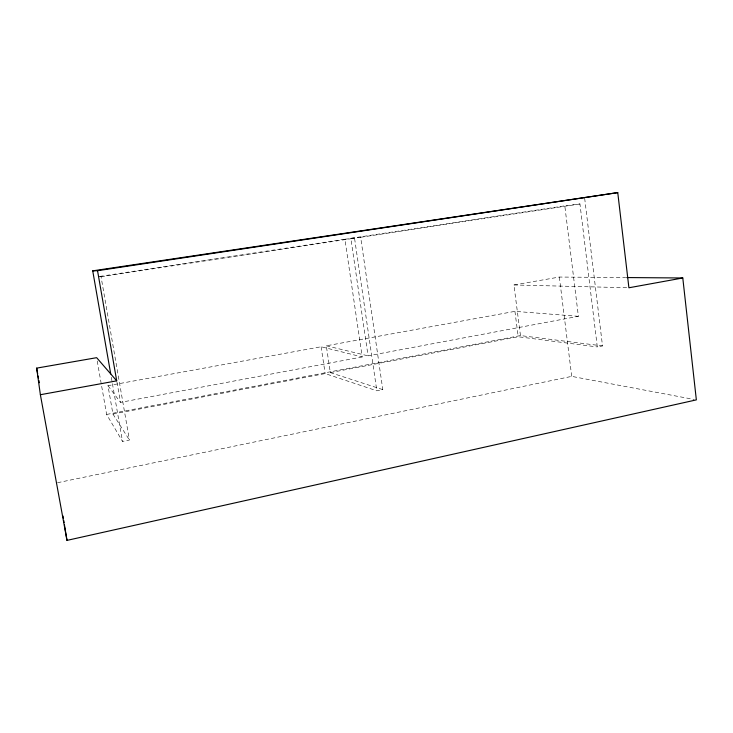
<?xml version="1.0" encoding="UTF-8"?>
<svg xmlns="http://www.w3.org/2000/svg" width="733" height="733" viewBox="0 0 733 733"><rect width="100%" height="100%" fill="white"/><g stroke="black" fill="none" stroke-linecap="round" stroke-linejoin="round"><path stroke-width="0.55" stroke-dasharray="3.67 2.75" d="M57.568 482.699L571.722 376.377L694.105 399.448M97.232 361.012L106.624 414.438L122.512 441.413L129.429 440.038L101.044 276.707L98.607 276.598M99.743 276.423L344.904 239.215L362.212 356.944L321.1 346.755L107.971 385.677L112.946 414.081L325.159 373.583L376.826 390.808L382.8 389.626L360.663 237.272L350.85 238.307L368.058 355.844L578.392 316.317L564.804 205.836L579.95 203.957L597.303 346.938L602.508 345.903L584.531 197.104M106.624 414.438L520.467 335.577L602.508 345.903M578.392 316.317L514.933 311.36L326.304 345.802L330.336 372.602L518.222 336.749L597.303 346.938M107.971 385.677L120.505 402.371L362.212 356.944M520.467 335.577L513.915 284.963L559.352 277.047L625.643 277.55M350.85 238.307L564.804 205.836M101.044 276.707L354.552 238.198L376.826 390.808M360.663 237.272L579.95 203.957M344.904 239.215L354.552 238.198M513.915 284.963L628.905 287.776M326.304 345.802L368.058 355.844M330.336 372.602L382.8 389.626M112.946 414.081L129.429 440.038M116.987 382.159L120.505 402.371M111.324 377.321L122.512 441.413M321.1 346.755L325.159 373.583M514.933 311.36L518.222 336.749M559.352 277.047L571.722 376.377"/><path stroke-width="1.1" d="M40.379 394.721L116.712 380.848L96.646 357.677L36.65 368.131L40.379 394.721L66.987 540.386L696.35 399.879L682.79 277.981L626.788 277.56M682.79 277.981L628.905 287.776L617.754 192.614L92.725 270.844L110.729 373.94M92.725 270.844L97.535 270.697L617.754 192.614M36.65 368.131L37.676 373.748M38.089 375.992L38.492 378.237M38.904 380.482L39.316 382.727M97.535 270.697L116.712 380.848M63.001 515.977L63.368 518.194M63.725 520.412L64.092 522.638M64.449 524.855L66.987 540.386"/></g></svg>
